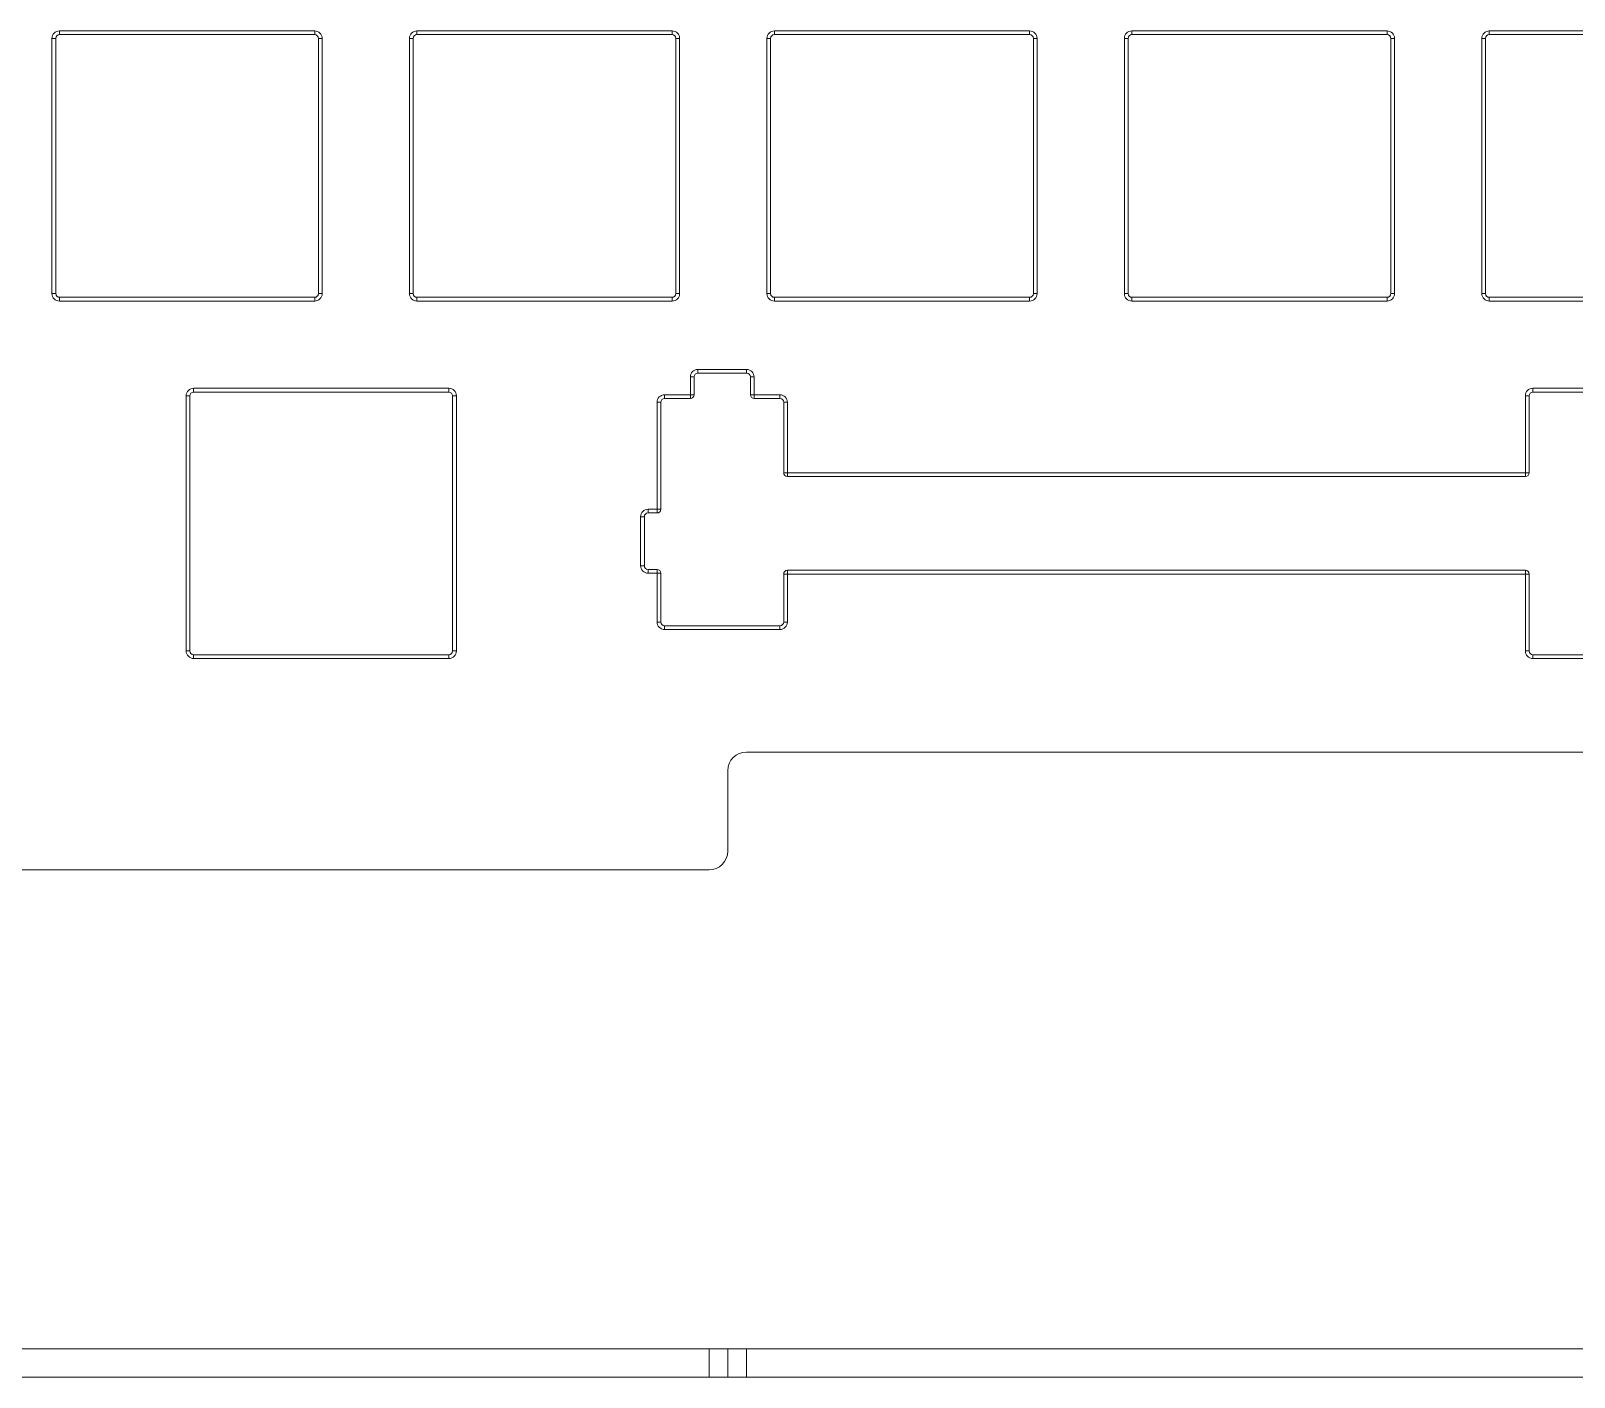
# Model space of a CAD drawing. Header units: millimetres. Extents: x 78 to 606, y -329 to -69.
# Drawn here: x 177.2 to 259.4, y -285 to -213.3 of the extents above; entities that cross this region are included whole.
import ezdxf

# ---------------------------------------------------------------- set-up
doc = ezdxf.new("R2010")
doc.units = ezdxf.units.MM
doc.header["$MEASUREMENT"] = 0
doc.layers.add('图层 1', color=7, linetype='Continuous', lineweight=0)

msp = doc.modelspace()

# ---------------------------------------------------------------- linework, layer by layer
at = {"layer": '图层 1', "color": 18, "lineweight": 5, "true_color": 0x040000}
for p, q in [((178.276, -213.677), (178.276, -227.277)), ((178.476, -213.677), (178.276, -213.677)), ((178.476, -213.677), (178.476, -227.277)), ((178.676, -213.277), (178.676, -213.477)), ((192.276, -213.277), (178.676, -213.277)), ((192.276, -213.477), (178.676, -213.477)), ((192.276, -213.477), (192.276, -213.277)), ((192.476, -227.277), (192.476, -213.677)), ((192.676, -213.677), (192.476, -213.677)), ((192.676, -227.277), (192.676, -213.677)), ((197.326, -213.677), (197.326, -227.277)), ((197.526, -213.677), (197.326, -213.677)), ((197.526, -213.677), (197.526, -227.277)), ((197.726, -213.277), (197.726, -213.477)), ((211.326, -213.277), (197.726, -213.277)), ((211.326, -213.477), (197.726, -213.477)), ((211.326, -213.477), (211.326, -213.277)), ((211.526, -227.277), (211.526, -213.677)), ((211.726, -213.677), (211.526, -213.677)), ((211.726, -227.277), (211.726, -213.677)), ((216.376, -213.677), (216.376, -227.277)), ((216.576, -213.677), (216.376, -213.677)), ((216.576, -213.677), (216.576, -227.277)), ((216.776, -213.277), (216.776, -213.477)), ((230.376, -213.277), (216.776, -213.277)), ((230.376, -213.477), (216.776, -213.477)), ((230.376, -213.477), (230.376, -213.277)), ((230.576, -227.277), (230.576, -213.677)), ((230.776, -213.677), (230.576, -213.677)), ((230.776, -227.277), (230.776, -213.677)), ((235.426, -213.677), (235.426, -227.277)), ((235.626, -213.677), (235.426, -213.677)), ((235.626, -213.677), (235.626, -227.277)), ((235.826, -213.277), (235.826, -213.477)), ((249.426, -213.277), (235.826, -213.277)), ((249.426, -213.477), (235.826, -213.477)), ((249.426, -213.477), (249.426, -213.277)), ((249.626, -227.277), (249.626, -213.677)), ((249.826, -213.677), (249.626, -213.677)), ((249.826, -227.277), (249.826, -213.677)), ((254.476, -213.677), (254.476, -227.277)), ((254.676, -213.677), (254.476, -213.677)), ((254.676, -213.677), (254.676, -227.277)), ((254.876, -213.277), (254.876, -213.477)), ((268.476, -213.277), (254.876, -213.277)), ((268.476, -213.477), (254.876, -213.477)), ((178.276, -227.277), (178.476, -227.277)), ((178.676, -227.477), (178.676, -227.677)), ((178.676, -227.477), (192.276, -227.477)), ((178.676, -227.677), (192.276, -227.677)), ((192.276, -227.677), (192.276, -227.477)), ((192.476, -227.277), (192.676, -227.277)), ((197.326, -227.277), (197.526, -227.277)), ((197.726, -227.477), (197.726, -227.677)), ((197.726, -227.477), (211.326, -227.477)), ((197.726, -227.677), (211.326, -227.677)), ((211.326, -227.677), (211.326, -227.477)), ((211.526, -227.277), (211.726, -227.277)), ((216.376, -227.277), (216.576, -227.277)), ((216.776, -227.477), (216.776, -227.677)), ((216.776, -227.477), (230.376, -227.477)), ((216.776, -227.677), (230.376, -227.677)), ((230.376, -227.677), (230.376, -227.477)), ((230.576, -227.277), (230.776, -227.277)), ((235.426, -227.277), (235.626, -227.277)), ((235.826, -227.477), (235.826, -227.677)), ((235.826, -227.477), (249.426, -227.477)), ((235.826, -227.677), (249.426, -227.677)), ((249.426, -227.677), (249.426, -227.477)), ((249.626, -227.277), (249.826, -227.277)), ((254.476, -227.277), (254.676, -227.277)), ((254.876, -227.477), (254.876, -227.677)), ((254.876, -227.477), (268.476, -227.477)), ((254.876, -227.677), (268.476, -227.677)), ((212.296, -232.872), (212.296, -231.722)), ((212.496, -231.722), (212.296, -231.722)), ((212.496, -232.672), (212.496, -231.722)), ((212.696, -231.322), (212.696, -231.522)), ((212.696, -231.322), (215.296, -231.322)), ((212.696, -231.522), (215.296, -231.522)), ((215.296, -231.522), (215.296, -231.322)), ((215.496, -231.722), (215.496, -232.672)), ((215.696, -231.722), (215.496, -231.722)), ((215.696, -231.722), (215.696, -232.872)), ((185.426, -246.327), (185.426, -232.727)), ((185.626, -232.727), (185.426, -232.727)), ((185.626, -246.327), (185.626, -232.727)), ((185.826, -232.327), (185.826, -232.527)), ((185.826, -232.327), (199.426, -232.327)), ((185.826, -232.527), (199.426, -232.527)), ((199.426, -232.527), (199.426, -232.327)), ((199.626, -232.727), (199.626, -246.327)), ((199.826, -232.727), (199.626, -232.727)), ((199.826, -232.727), (199.826, -246.327)), ((210.921, -232.672), (210.921, -232.872)), ((210.921, -232.672), (212.496, -232.672)), ((215.496, -232.672), (217.071, -232.672)), ((217.071, -232.872), (217.071, -232.672)), ((256.796, -237.027), (256.796, -232.727)), ((256.996, -232.727), (256.796, -232.727)), ((256.996, -236.827), (256.996, -232.727)), ((257.196, -232.327), (257.196, -232.527)), ((257.196, -232.327), (270.796, -232.327)), ((257.196, -232.527), (270.796, -232.527)), ((210.521, -238.972), (210.521, -233.072)), ((210.721, -233.072), (210.521, -233.072)), ((210.721, -238.772), (210.721, -233.072)), ((210.921, -232.872), (212.296, -232.872)), ((215.696, -232.872), (217.071, -232.872)), ((217.271, -233.072), (217.271, -236.827)), ((217.471, -233.072), (217.271, -233.072)), ((217.471, -233.072), (217.471, -237.027)), ((217.271, -236.827), (256.996, -236.827)), ((217.471, -237.027), (256.796, -237.027)), ((209.646, -241.782), (209.646, -239.172)), ((209.846, -239.172), (209.646, -239.172)), ((209.846, -241.782), (209.846, -239.172)), ((210.046, -238.772), (210.046, -238.972)), ((210.046, -238.772), (210.721, -238.772)), ((210.046, -238.972), (210.521, -238.972)), ((209.646, -241.782), (209.846, -241.782)), ((210.046, -241.982), (210.046, -242.182)), ((210.521, -241.982), (210.046, -241.982)), ((210.721, -242.182), (210.046, -242.182)), ((210.521, -244.782), (210.521, -241.982)), ((210.721, -244.782), (210.721, -242.182)), ((217.271, -242.227), (217.271, -244.782)), ((256.996, -242.227), (217.271, -242.227)), ((217.471, -242.027), (217.471, -244.782)), ((256.796, -242.027), (217.471, -242.027)), ((256.796, -246.327), (256.796, -242.027)), ((256.996, -246.327), (256.996, -242.227)), ((210.521, -244.782), (210.721, -244.782)), ((210.921, -244.982), (210.921, -245.182)), ((217.071, -244.982), (210.921, -244.982)), ((217.071, -245.182), (217.071, -244.982)), ((217.271, -244.782), (217.471, -244.782)), ((217.071, -245.182), (210.921, -245.182)), ((185.426, -246.327), (185.626, -246.327)), ((185.826, -246.527), (185.826, -246.727)), ((199.426, -246.527), (185.826, -246.527)), ((199.426, -246.727), (185.826, -246.727)), ((199.426, -246.727), (199.426, -246.527)), ((199.626, -246.327), (199.826, -246.327)), ((256.796, -246.327), (256.996, -246.327)), ((257.196, -246.527), (257.196, -246.727)), ((270.796, -246.527), (257.196, -246.527)), ((270.796, -246.727), (257.196, -246.727)), ((266.869, -251.711), (215.291, -251.711)), ((214.291, -252.711), (214.291, -256.993)), ((213.291, -257.993), (151.291, -257.993)), ((128.936, -283.527), (566.097, -283.527)), ((213.291, -285.027), (213.291, -283.527)), ((214.291, -283.527), (214.291, -285.027)), ((215.291, -283.527), (215.291, -285.027)), ((128.936, -285.027), (566.097, -285.027))]:
    msp.add_line(p, q, dxfattribs=at)
for points in [[(178.676, -213.277), (178.455, -213.277), (178.276, -213.456), (178.276, -213.677)], [(192.676, -213.677), (192.676, -213.456), (192.497, -213.277), (192.276, -213.277)], [(197.726, -213.277), (197.505, -213.277), (197.326, -213.456), (197.326, -213.677)], [(211.726, -213.677), (211.726, -213.456), (211.547, -213.277), (211.326, -213.277)], [(216.776, -213.277), (216.555, -213.277), (216.376, -213.456), (216.376, -213.677)], [(230.776, -213.677), (230.776, -213.456), (230.597, -213.277), (230.376, -213.277)], [(235.826, -213.277), (235.605, -213.277), (235.426, -213.456), (235.426, -213.677)], [(249.826, -213.677), (249.826, -213.456), (249.647, -213.277), (249.426, -213.277)], [(254.876, -213.277), (254.655, -213.277), (254.476, -213.456), (254.476, -213.677)], [(178.276, -227.277), (178.276, -227.498), (178.455, -227.677), (178.676, -227.677)], [(192.276, -227.677), (192.497, -227.677), (192.676, -227.498), (192.676, -227.277)], [(197.326, -227.277), (197.326, -227.498), (197.505, -227.677), (197.726, -227.677)], [(211.326, -227.677), (211.547, -227.677), (211.726, -227.498), (211.726, -227.277)], [(216.376, -227.277), (216.376, -227.498), (216.555, -227.677), (216.776, -227.677)], [(230.376, -227.677), (230.597, -227.677), (230.776, -227.498), (230.776, -227.277)], [(235.426, -227.277), (235.426, -227.498), (235.605, -227.677), (235.826, -227.677)], [(249.426, -227.677), (249.647, -227.677), (249.826, -227.498), (249.826, -227.277)], [(254.476, -227.277), (254.476, -227.498), (254.655, -227.677), (254.876, -227.677)], [(212.696, -231.322), (212.475, -231.322), (212.296, -231.501), (212.296, -231.722)], [(212.696, -231.522), (212.585, -231.522), (212.496, -231.611), (212.496, -231.722)], [(215.696, -231.722), (215.696, -231.501), (215.517, -231.322), (215.296, -231.322)], [(215.496, -231.722), (215.496, -231.611), (215.406, -231.522), (215.296, -231.522)], [(185.826, -232.327), (185.605, -232.327), (185.426, -232.506), (185.426, -232.726)], [(185.826, -232.527), (185.715, -232.527), (185.626, -232.616), (185.626, -232.727)], [(199.826, -232.726), (199.826, -232.506), (199.647, -232.327), (199.426, -232.327)], [(199.626, -232.727), (199.626, -232.616), (199.536, -232.527), (199.426, -232.527)], [(210.921, -232.672), (210.7, -232.672), (210.521, -232.851), (210.521, -233.072)], [(212.296, -232.872), (212.406, -232.872), (212.496, -232.782), (212.496, -232.672)], [(215.496, -232.672), (215.496, -232.782), (215.585, -232.872), (215.696, -232.872)], [(217.471, -233.072), (217.471, -232.851), (217.292, -232.672), (217.071, -232.672)], [(257.196, -232.327), (256.975, -232.327), (256.796, -232.506), (256.796, -232.727)], [(257.196, -232.527), (257.085, -232.527), (256.996, -232.616), (256.996, -232.727)], [(210.921, -232.872), (210.81, -232.872), (210.721, -232.961), (210.721, -233.072)], [(217.271, -233.072), (217.271, -232.961), (217.181, -232.872), (217.071, -232.872)], [(217.271, -236.827), (217.271, -236.937), (217.361, -237.027), (217.471, -237.027)], [(256.796, -237.027), (256.906, -237.027), (256.996, -236.937), (256.996, -236.827)], [(210.046, -238.772), (209.825, -238.772), (209.646, -238.951), (209.646, -239.171)], [(210.046, -238.972), (209.935, -238.972), (209.846, -239.061), (209.846, -239.172)], [(210.521, -238.972), (210.631, -238.972), (210.721, -238.882), (210.721, -238.772)], [(209.646, -241.782), (209.646, -242.003), (209.825, -242.182), (210.046, -242.182)], [(209.846, -241.782), (209.846, -241.892), (209.935, -241.982), (210.046, -241.982)], [(210.721, -242.182), (210.721, -242.071), (210.631, -241.982), (210.521, -241.982)], [(217.471, -242.027), (217.361, -242.027), (217.271, -242.116), (217.271, -242.227)], [(256.996, -242.227), (256.996, -242.116), (256.906, -242.027), (256.796, -242.027)], [(210.521, -244.782), (210.521, -245.002), (210.7, -245.182), (210.921, -245.182)], [(210.721, -244.782), (210.721, -244.892), (210.81, -244.982), (210.921, -244.982)], [(217.071, -245.182), (217.292, -245.182), (217.471, -245.003), (217.471, -244.782)], [(217.071, -244.982), (217.182, -244.982), (217.271, -244.892), (217.271, -244.782)], [(185.426, -246.327), (185.426, -246.548), (185.605, -246.727), (185.826, -246.727)], [(185.626, -246.327), (185.626, -246.437), (185.715, -246.527), (185.826, -246.527)], [(199.426, -246.727), (199.647, -246.727), (199.826, -246.548), (199.826, -246.327)], [(199.426, -246.527), (199.536, -246.527), (199.626, -246.437), (199.626, -246.327)], [(256.796, -246.327), (256.796, -246.548), (256.975, -246.727), (257.196, -246.727)], [(256.996, -246.327), (256.996, -246.437), (257.085, -246.527), (257.196, -246.527)], [(215.291, -251.711), (214.739, -251.711), (214.291, -252.158), (214.291, -252.711)], [(213.291, -257.993), (213.844, -257.993), (214.291, -257.545), (214.291, -256.993)]]:
    msp.add_open_spline(points, degree=3, dxfattribs=at)
for points in [[(178.676, -213.477), (178.565, -213.477), (178.476, -213.566), (178.476, -213.677), (178.476, -213.677), (178.476, -213.677), (178.476, -213.677)], [(192.476, -213.677), (192.476, -213.566), (192.386, -213.477), (192.276, -213.477), (192.276, -213.477), (192.276, -213.477), (192.276, -213.477)], [(197.726, -213.477), (197.615, -213.477), (197.526, -213.566), (197.526, -213.677), (197.526, -213.677), (197.526, -213.677), (197.526, -213.677)], [(211.526, -213.677), (211.526, -213.566), (211.436, -213.477), (211.326, -213.477), (211.326, -213.477), (211.326, -213.477), (211.326, -213.477)], [(216.776, -213.477), (216.665, -213.477), (216.576, -213.566), (216.576, -213.677), (216.576, -213.677), (216.576, -213.677), (216.576, -213.677)], [(230.576, -213.677), (230.576, -213.566), (230.486, -213.477), (230.376, -213.477), (230.376, -213.477), (230.376, -213.477), (230.376, -213.477)], [(235.826, -213.477), (235.715, -213.477), (235.626, -213.566), (235.626, -213.677), (235.626, -213.677), (235.626, -213.677), (235.626, -213.677)], [(249.626, -213.677), (249.626, -213.566), (249.536, -213.477), (249.426, -213.477), (249.426, -213.477), (249.426, -213.477), (249.426, -213.477)], [(254.876, -213.477), (254.765, -213.477), (254.676, -213.566), (254.676, -213.677), (254.676, -213.677), (254.676, -213.677), (254.676, -213.677)], [(178.476, -227.277), (178.476, -227.387), (178.565, -227.477), (178.676, -227.477), (178.676, -227.477), (178.676, -227.477), (178.676, -227.477)], [(192.276, -227.477), (192.386, -227.477), (192.476, -227.387), (192.476, -227.277), (192.476, -227.277), (192.476, -227.277), (192.476, -227.277)], [(197.526, -227.277), (197.526, -227.387), (197.615, -227.477), (197.726, -227.477), (197.726, -227.477), (197.726, -227.477), (197.726, -227.477)], [(211.326, -227.477), (211.436, -227.477), (211.526, -227.387), (211.526, -227.277), (211.526, -227.277), (211.526, -227.277), (211.526, -227.277)], [(216.576, -227.277), (216.576, -227.387), (216.665, -227.477), (216.776, -227.477), (216.776, -227.477), (216.776, -227.477), (216.776, -227.477)], [(230.376, -227.477), (230.486, -227.477), (230.576, -227.387), (230.576, -227.277), (230.576, -227.277), (230.576, -227.277), (230.576, -227.277)], [(235.626, -227.277), (235.626, -227.387), (235.715, -227.477), (235.826, -227.477), (235.826, -227.477), (235.826, -227.477), (235.826, -227.477)], [(249.426, -227.477), (249.536, -227.477), (249.626, -227.387), (249.626, -227.277), (249.626, -227.277), (249.626, -227.277), (249.626, -227.277)], [(254.676, -227.277), (254.676, -227.387), (254.765, -227.477), (254.876, -227.477), (254.876, -227.477), (254.876, -227.477), (254.876, -227.477)]]:
    msp.add_open_spline(points, degree=3, knots=[0, 0, 0, 0, 1, 1, 1, 2, 2, 2, 2], dxfattribs=at)

doc.saveas('drawing.dxf')
